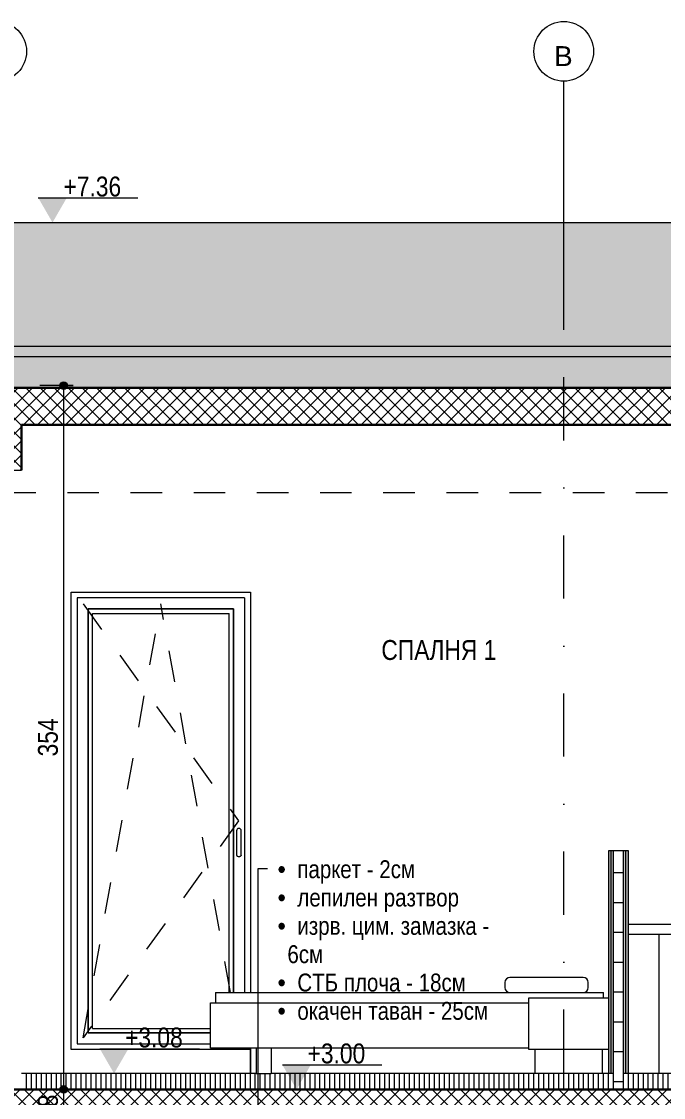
# Model space of a CAD drawing. Header units: centimetres. Extents: x -182 to 1407, y -199 to 837.
# Drawn here: x 462 to 784, y 296 to 837 of the extents above; entities that cross this region are included whole.
import ezdxf

# ---------------------------------------------------------------- set-up
doc = ezdxf.new("R2010")
doc.units = ezdxf.units.CM
doc.linetypes.add('Dash', pattern=[31.75, 15.875, -15.875])
doc.linetypes.add('Dash dot', pattern=[79.375, 31.75, -23.8125, 0, -23.8125])
for name, color, linetype, lineweight in [('A-ANNO-DIMS', 7, 'Continuous', 9), ('A-ANNO-DIMS-50', 7, 'Continuous', 9), ('A-ANNO-NOTE', 7, 'Continuous', 9), ('A-AREA-IDEN', 7, 'Continuous', 9), ('A-FLOR-FNSH', 7, 'Continuous', 9), ('A-FLOR-LEVL', 7, 'Continuous', 9), ('A-FLOR-MCUT', 7, 'Continuous', 9), ('A-FLOR-PATT', 7, 'Continuous', 9), ('A-GLAZ', 7, 'Continuous', 5), ('A-GLAZ-HDLN', 7, 'Dash', 5), ('A-ROOF', 7, 'Continuous', 9), ('A-ROOF-FNSH', 7, 'Continuous', 9), ('A-ROOF-PATT', 7, 'Continuous', 9), ('A-WALL', 7, 'Continuous', 9), ('A-WALL-FNSH', 7, 'Continuous', 9), ('A-WALL-PATT', 7, 'Continuous', 9), ('G-ANNO-DIMS', 7, 'Continuous', 9), ('G-ANNO-TEXT', 7, 'Continuous', 9), ('I-FURN', 7, 'Continuous', 9), ('S-BEAM', 7, 'Continuous', 9), ('S-COLS', 7, 'Continuous', 9), ('S-GRID', 7, 'Continuous', 9), ('S-GRID-IDEN', 7, 'Continuous', 9)]:
    doc.layers.add(name, color=color, linetype=linetype, lineweight=lineweight)
doc.styles.add('Arial', font='arial.ttf', dxfattribs={"height": 10})
doc.styles.add('Arial Narrow', font='ARIALN.TTF', dxfattribs={"height": 10})
doc.styles.add('Arial Narrow_1', font='ARIALN.TTF', dxfattribs={"height": 10})
doc.styles.add('Arial Narrow_2', font='ARIALN.TTF', dxfattribs={"height": 9})
doc.dimstyles.new('TEC_DIM', dxfattribs={"dimscale": 30.48, "dimtxt": 10.23431, "dimasz": 0.492126, "dimexe": 0.393701, "dimexo": 0.246063, "dimgap": 0, "dimtad": 1, "dimdec": 0, "dimzin": 0, "dimdsep": 46, "dimtxsty": 'Arial Narrow_1', "dimblk1": 'DOTSMALL', "dimblk2": 'DOTSMALL', "dimsah": 1, "dimcen": 0.09, "dimazin": 0, "dimtfac": 1, "dimtdec": 4, "dimtix": 1, "dimtmove": 0, "dimatfit": 3, "dimfxl": 1, "dimtvp": 1, "dimtolj": 1, "dimtzin": 0, "dimarcsym": 2})
pattern_1 = [(45, (670.496, 332.896), (-3.535534, 3.535534), []), (135, (670.496, 332.896), (-3.535534, -3.535534), [])]

# ---------------------------------------------------------------- blocks, each defined once
blk = doc.blocks.new('ЛЕГЛО - ДВОЙНО - 200x200cm-2336722-A-A')
at = {"layer": 'I-FURN', "color": 253, "true_color": 0xaaaaaa}
for p, q in [((704.52, 353.72), (704.52, 351.18)), ((743.89, 356.26), (707.06, 356.26)), ((746.43, 351.18), (746.43, 353.72)), ((559.13, 348.64), (559.13, 343.56)), ((559.13, 348.64), (561.67, 348.64)), ((561.67, 348.64), (751.51, 348.64)), ((751.51, 348.64), (754.05, 348.64)), ((754.05, 346), (754.05, 348.64)), ((556.59, 343.56), (716.59, 343.56)), ((556.59, 320.7), (556.59, 343.56)), ((716.59, 346), (756.59, 346)), ((716.59, 320), (716.59, 346)), ((756.59, 346), (756.59, 320)), ((716.59, 320.7), (556.59, 320.7)), ((579.45, 320.7), (579.45, 309.47)), ((587.07, 320.7), (587.07, 309.47)), ((756.59, 320), (716.59, 320)), ((719.59, 320), (719.59, 308)), ((753.59, 308), (753.59, 320)), ((579.45, 309.47), (579.45, 308)), ((587.07, 309.47), (587.07, 308)), ((579.45, 308), (587.07, 308)), ((753.59, 308), (719.59, 308))]:
    blk.add_line(p, q, dxfattribs=at)
for centre, start, end in [((707.06, 353.72), 90, 180), ((743.89, 353.72), 0, 90), ((707.06, 351.18), 180, 270), ((743.89, 351.18), 270, 0)]:
    blk.add_arc(centre, 2.54, start, end, dxfattribs=at)
blk = doc.blocks.new('SINGLE - OK - 90x230-2496157-A-A')
at = {"layer": 'A-GLAZ'}
for p, q in [((489.49, 547.1), (489.49, 322.9)), ((573.69, 547.1), (489.49, 547.1)), ((573.69, 547.1), (573.69, 348.64)), ((495.09, 541.5), (495.09, 328.5)), ((568.09, 541.5), (495.09, 541.5)), ((495.09, 328.5), (495.09, 541.5)), ((495.09, 541.5), (568.09, 541.5)), ((568.09, 348.64), (568.09, 541.5)), ((568.09, 541.5), (568.09, 348.64)), ((497.29, 330.7), (497.29, 539.3)), ((497.29, 539.3), (565.89, 539.3)), ((565.89, 348.64), (565.89, 539.3)), ((569.64, 430), (569.64, 417.83)), ((572.04, 417.83), (572.04, 430)), ((497.29, 330.7), (556.59, 330.7)), ((495.09, 328.5), (556.59, 328.5)), ((556.59, 328.5), (495.09, 328.5)), ((489.49, 322.9), (556.59, 322.9))]:
    blk.add_line(p, q, dxfattribs=at)
at = {"layer": 'A-GLAZ', "flags": 128}
for points in [[(569.64, 417.83), (569.66, 417.68), (569.73, 417.53), (569.84, 417.39), (569.99, 417.27), (570.17, 417.18), (570.38, 417.1), (570.6, 417.06), (570.84, 417.04), (571.07, 417.06), (571.3, 417.1), (571.5, 417.18), (571.68, 417.27), (571.83, 417.39), (571.94, 417.53), (572.01, 417.68), (572.04, 417.83)], [(569.73, 417.53), (569.66, 417.68), (569.64, 417.83)], [(572.04, 417.83), (572.01, 417.68), (571.94, 417.53)]]:
    blk.add_lwpolyline(points, dxfattribs=at)
at = {"layer": 'A-GLAZ'}
blk.add_arc((570.84, 430), 1.2, 0, 180, dxfattribs=at)
at = {"layer": 'A-GLAZ-HDLN'}
for p, q in [((492.49, 325.9), (531.59, 544.1)), ((492.49, 544.1), (570.69, 435)), ((566.61, 348.64), (531.59, 544.1)), ((570.69, 435), (492.49, 325.9))]:
    blk.add_line(p, q, dxfattribs=at)
blk = doc.blocks.new('ПРАВОЪГЪЛНА МАСА - 50x200-2336949-A-A')
at = {"layer": 'I-FURN', "color": 253, "true_color": 0xaaaaaa}
for p, q in [((766.59, 383), (816.59, 383)), ((766.59, 377.92), (766.59, 383)), ((816.59, 383), (816.59, 377.92)), ((816.59, 377.92), (766.59, 377.92)), ((781.83, 377.92), (781.83, 308)), ((788.18, 377.92), (788.18, 308)), ((795, 377.92), (795, 308)), ((801.35, 377.92), (801.35, 308)), ((795, 367.76), (788.18, 367.76)), ((788.18, 308), (781.83, 308)), ((801.35, 308), (795, 308))]:
    blk.add_line(p, q, dxfattribs=at)
blk = doc.blocks.new('Grid - TEC_GRID_CIRCLE-145857-A-A')
at = {"layer": 'S-GRID-IDEN'}
blk.add_circle((234.09, 821.81), 15, dxfattribs=at)
blk = doc.blocks.new('Spot Elevations - ELEVATION_PROJECT-150941-A-A')
at = {"layer": 'A-ANNO-NOTE'}
blk.add_hatch(color=256, dxfattribs=at).paths.add_polyline_path([(198.6, 685.85), (212.91, 685.85), (205.75, 673.46)])
blk.add_line((198.6, 685.85), (248.6, 685.85), dxfattribs=at)
blk = doc.blocks.new('DIMBLOCK53-A-A')
at = {"layer": 'A-ANNO-DIMS-50'}
h = blk.add_hatch(color=256, dxfattribs=at)
edge = h.paths.add_edge_path()
edge.add_arc((482.77, 300), 1.88, 0, 360)
h = blk.add_hatch(color=256, dxfattribs=at)
edge = h.paths.add_edge_path()
edge.add_arc((482.77, 282), 1.88, 0, 360)
for p, q in [((487.61, 300), (470.77, 300)), ((482.77, 282), (482.77, 300)), ((482.77, 300), (487.61, 300)), ((487.61, 282), (470.77, 282)), ((482.77, 282), (487.61, 282))]:
    blk.add_line(p, q, dxfattribs=at)
for centre in [(482.77, 300), (482.77, 282)]:
    blk.add_circle(centre, 1.88, dxfattribs=at)
at = {"layer": 'A-ANNO-DIMS-50', "color": 0, "insert": (469.84, 284.66), "char_height": 10, "width": 15.2053, "attachment_point": 1, "rotation": 90, "line_spacing_factor": 0.974696, "style": 'Arial Narrow_1'}
blk.add_mtext('18', dxfattribs=at)
blk = doc.blocks.new('_DotSmall')
at = {"color": 0, "linetype": 'ByBlock', "const_width": 0.5}
blk.add_lwpolyline([(-0.0625, 0, 1), (0.0625, 0, 1)], format="xyb", close=True, dxfattribs=at)
blk = doc.blocks.new('DIMBLOCK54-A-A')
at = {"layer": 'A-ANNO-DIMS-50'}
h = blk.add_hatch(color=256, dxfattribs=at)
edge = h.paths.add_edge_path()
edge.add_arc((482.77, 653.8), 1.88, 0, 360)
h = blk.add_hatch(color=256, dxfattribs=at)
edge = h.paths.add_edge_path()
edge.add_arc((482.77, 300), 1.88, 0, 360)
for p, q in [((487.61, 653.8), (470.77, 653.8)), ((482.77, 300), (482.77, 653.8)), ((482.77, 653.8), (487.61, 653.8)), ((487.61, 300), (470.77, 300)), ((482.77, 300), (487.61, 300))]:
    blk.add_line(p, q, dxfattribs=at)
for centre in [(482.77, 653.8), (482.77, 300)]:
    blk.add_circle(centre, 1.88, dxfattribs=at)
at = {"layer": 'A-ANNO-DIMS-50', "color": 0, "insert": (469.84, 467.4), "char_height": 10, "width": 22.8079, "attachment_point": 1, "rotation": 90, "line_spacing_factor": 0.974696, "style": 'Arial Narrow_1'}
blk.add_mtext('354', dxfattribs=at)

msp = doc.modelspace()

# ---------------------------------------------------------------- hatches: boundary and pattern name
at = {"layer": 'A-FLOR-PATT', "true_color": 0x787878}
h = msp.add_hatch(dxfattribs=at)
h.set_pattern_fill('FP2_18', color=8, angle=-90, style=0, pattern_type=2)
h.set_pattern_definition([(270, (729.087, 308), (2.5, 2e-16), [])])
h.paths.add_polyline_path([(461.59, 300), (759.09, 300), (759.09, 308), (461.59, 308), (461.59, 306.97)])
h.paths.add_polyline_path([(1159.83, 300), (1181.59, 300), (1181.59, 308), (913.59, 308), (913.59, 300), (1147.45, 300)])
h.paths.add_polyline_path([(901.59, 300), (901.59, 308), (764.09, 308), (764.09, 300), (813.18, 300)])
at = {"layer": 'A-FLOR-PATT'}
h = msp.add_hatch(dxfattribs=at)
h.set_pattern_fill('FP2_26', color=256, style=0, pattern_type=2)
h.set_pattern_definition(pattern_1)
h.paths.add_polyline_path([(221.59, 282), (1206.59, 282), (1206.59, 300), (221.59, 300), (221.59, 299.48)])
at = {"layer": 'A-ROOF-PATT', "true_color": 0x8b8b8b}
h = msp.add_hatch(dxfattribs=at)
h.set_pattern_fill('FP2_16', color=252, style=0, pattern_type=2)
h.set_pattern_definition([(0, (16.51, 538.308), (16.51, 8.207), [0.8382, -15.672]), (90, (0, 538.308), (-16.51, 8.207), [8.207, 0]), (90, (1.27, 538.308), (-16.51, 8.207), [8.207, 0])])
h.paths.add_polyline_path([(590.33, 673.46), (1256.59, 673.46), (1256.59, 735.77), (171.59, 735.77), (171.59, 673.46), (565.57, 673.46)])
at = {"layer": 'A-ROOF-PATT', "true_color": 0xc0c0c0}
msp.add_hatch(color=9, dxfattribs=at).paths.add_polyline_path([(1256.59, 668.27), (1256.59, 673.46), (171.59, 673.46), (171.59, 668.27), (1209.35, 668.27)])
at = {"layer": 'A-ROOF-PATT', "true_color": 0xffff80}
msp.add_hatch(color=51, dxfattribs=at).paths.add_polyline_path([(186.59, 652.7), (1251.59, 652.7), (1251.59, 668.27), (176.59, 668.27), (176.59, 652.7)])
at = {"layer": 'A-ROOF-PATT'}
h = msp.add_hatch(dxfattribs=at)
h.set_pattern_fill('FP2_26', color=256, style=0, pattern_type=2)
h.set_pattern_definition(pattern_1)
h.paths.add_polyline_path([(615.09, 634.03), (1241.59, 634.03), (1241.59, 652.7), (186.59, 652.7), (186.59, 634.03), (590.33, 634.03)])
at = {"layer": 'A-WALL-PATT', "lineweight": 5, "true_color": 0xffff80}
for points in [[(757.84, 308), (757.84, 420), (756.59, 420), (756.59, 308)], [(759.09, 308), (759.09, 420), (757.84, 420), (757.84, 308)], [(765.34, 308), (765.34, 420), (764.09, 420), (764.09, 308)]]:
    msp.add_hatch(color=51, dxfattribs=at).paths.add_polyline_path(points)
at = {"layer": 'A-WALL-PATT'}
h = msp.add_hatch(dxfattribs=at)
h.set_pattern_fill('FP2_29', color=256, angle=270, style=0, pattern_type=2)
h.set_pattern_definition([(180, (766.587, 364), (-3e-14, -15), [])])
h.paths.add_polyline_path([(764.09, 300), (764.09, 420), (759.09, 420), (759.09, 300), (763.66, 300)])
at = {"layer": 'A-WALL-PATT', "true_color": 0xffff80}
msp.add_hatch(color=51, dxfattribs=at).paths.add_polyline_path([(766.59, 308), (766.59, 420), (765.34, 420), (765.34, 308)])
at = {"layer": 'S-BEAM'}
h = msp.add_hatch(dxfattribs=at)
h.set_pattern_fill('FP2_26', color=256, style=0, pattern_type=2)
h.set_pattern_definition(pattern_1)
h.paths.add_polyline_path([(441.77, 611.2), (461.59, 611.2), (461.59, 634.03), (436.59, 634.03), (436.59, 611.2)])

# ---------------------------------------------------------------- linework, layer by layer
at = {"layer": 'A-FLOR-FNSH'}
for p, q in [((579.45, 308), (461.59, 308)), ((719.59, 308), (587.07, 308)), ((756.59, 308), (753.59, 308)), ((781.83, 308), (766.59, 308))]:
    msp.add_line(p, q, dxfattribs=at)
at = {"layer": 'A-FLOR-FNSH', "lineweight": 30}
msp.add_line((1206.59, 300), (233.59, 300), dxfattribs=at)
at = {"layer": 'A-FLOR-LEVL', "linetype": 'Dash'}
for p, q in [((-182.13, 600), (1318.44, 600)), ((-182.13, 300), (1318.44, 300))]:
    msp.add_line(p, q, dxfattribs=at)
at = {"layer": 'A-FLOR-MCUT'}
for p, q in [((759.09, 308), (756.59, 308)), ((766.59, 308), (764.09, 308))]:
    msp.add_line(p, q, dxfattribs=at)
at = {"layer": 'A-ROOF'}
for p, q in [((171.59, 735.77), (1256.59, 735.77)), ((1251.59, 668.27), (176.59, 668.27))]:
    msp.add_line(p, q, dxfattribs=at)
at = {"layer": 'A-ROOF', "lineweight": 30}
for p, q in [((1241.59, 652.7), (186.59, 652.7)), ((461.59, 634.03), (901.59, 634.03))]:
    msp.add_line(p, q, dxfattribs=at)
at = {"layer": 'A-ROOF-FNSH'}
msp.add_line((1256.59, 673.46), (171.59, 673.46), dxfattribs=at)
at = {"layer": 'A-WALL'}
for p, q in [((486.59, 320), (486.59, 550)), ((486.59, 550), (576.59, 550)), ((757.84, 308), (757.84, 420)), ((764.09, 420), (759.09, 420)), ((759.09, 300), (759.09, 420)), ((764.09, 300), (764.09, 420)), ((765.34, 308), (765.34, 420)), ((576.59, 320), (486.59, 320)), ((576.59, 308), (576.59, 320))]:
    msp.add_line(p, q, dxfattribs=at)
at = {"layer": 'A-WALL-FNSH'}
for p, q in [((756.59, 420), (756.59, 346)), ((759.09, 420), (756.59, 420)), ((766.59, 420), (764.09, 420)), ((766.59, 383), (766.59, 420)), ((766.59, 308), (766.59, 377.92)), ((756.59, 320), (756.59, 308))]:
    msp.add_line(p, q, dxfattribs=at)
at = {"layer": 'G-ANNO-TEXT'}
for p, q in [((580.44, 411.05), (585.21, 411.05)), ((580.44, 291.9), (580.44, 411.05))]:
    msp.add_line(p, q, dxfattribs=at)
at = {"layer": 'S-BEAM', "lineweight": 30}
msp.add_line((461.59, 611.2), (461.59, 634.03), dxfattribs=at)
at = {"layer": 'S-BEAM'}
msp.add_line((436.59, 611.2), (461.59, 611.2), dxfattribs=at)
at = {"layer": 'S-COLS'}
for p, q in [((576.59, 550), (576.59, 348.64)), ((576.59, 320.7), (576.59, 320)), ((576.59, 320), (576.59, 308))]:
    msp.add_line(p, q, dxfattribs=at)
at = {"layer": 'S-GRID', "color": 1, "lineweight": 18, "true_color": 0xff0000}
msp.add_line((734.09, 681.81), (734.09, 806.81), dxfattribs=at)
at = {"layer": 'S-GRID', "color": 1, "linetype": 'Dash dot', "lineweight": 18, "true_color": 0xff0000}
msp.add_line((734.09, -89.03), (734.09, 681.81), dxfattribs=at)

# ---------------------------------------------------------------- block references
at = {"layer": 'A-GLAZ'}
msp.add_blockref('SINGLE - OK - 90x230-2496157-A-A', (0, 0), dxfattribs=at)
at = {"layer": 'G-ANNO-DIMS'}
for p in [(271.41, 62.31), (302.35, -365.46), (394.07, -373.46)]:
    msp.add_blockref('Spot Elevations - ELEVATION_PROJECT-150941-A-A', p, dxfattribs=at)
at = {"layer": 'I-FURN', "color": 253, "true_color": 0xaaaaaa}
for name in ['ПРАВОЪГЪЛНА МАСА - 50x200-2336949-A-A', 'ЛЕГЛО - ДВОЙНО - 200x200cm-2336722-A-A']:
    msp.add_blockref(name, (0, 0), dxfattribs=at)
at = {"layer": 'S-GRID-IDEN'}
for p in [(215, 0), (500, 0)]:
    msp.add_blockref('Grid - TEC_GRID_CIRCLE-145857-A-A', p, dxfattribs=at)

# ---------------------------------------------------------------- texts
at = {"layer": 'A-AREA-IDEN', "insert": (671.31, 515.75), "char_height": 10, "width": 58.9, "attachment_point": 8, "line_spacing_factor": 0.949189, "style": 'Arial Narrow'}
msp.add_mtext('\\pt63.5,127,190.5,254,317.5,381,444.5,508,571.5,635,698.5,762,825.5,889,952.5,1016,1079.5,1143,1206.5,1270,1333.5,1397,1460.5,1524,1587.5,1651,1714.5,1778,1841.5,1905,1968.5,2032;СПАЛНЯ 1', dxfattribs=at)
at = {"layer": 'G-ANNO-DIMS', "char_height": 10, "width": 34.7536, "attachment_point": 1, "line_spacing_factor": 0.974696, "style": 'Arial Narrow_1'}
for s, insert in [('+7.36', (482.68, 758.86)), ('+3.08', (513.62, 331.09)), ('+3.00', (605.34, 323.09))]:
    msp.add_mtext(s, dxfattribs=dict(at, insert=insert))
at = {"layer": 'G-ANNO-TEXT', "insert": (590.21, 415.2), "char_height": 9, "width": 123.927, "attachment_point": 1, "line_spacing_factor": 0.949189, "style": 'Arial Narrow_2'}
msp.add_mtext('\\pi-5.00004,l5.00004,t9.99999,15.00003,19.99998,25.00002,29.99997,35.00001,39.99996,45,50.00004,54.99999,60.00003,64.99998,70.00002,74.99997,80.00001,84.99996,90,95.00004,99.99999,105.00003,109.99998,115.00002,119.99997,125.00001,129.99996,135,140.00004,144.99999,150.00003,154.99998,160.00002;{\\fSymbol|b0|i0|c2|p18;·^I}паркет - 2см\\P{\\fSymbol|b0|i0|c2|p18;·^I}лепилен разтвор \\P{\\fSymbol|b0|i0|c2|p18;·^I}изрв. цим. замазка - \\P\\pi0,t5.00004,9.99999,15.00003,19.99998,25.00002,29.99997,35.00001,39.99996,45,50.00004,54.99999,60.00003,64.99998,70.00002,74.99997,80.00001,84.99996,90,95.00004,99.99999,105.00003,109.99998,115.00002,119.99997,125.00001,129.99996,135,140.00004,144.99999,150.00003,154.99998,160.00002;6см \\P\\pi-5.00004,t9.99999,15.00003,19.99998,25.00002,29.99997,35.00001,39.99996,45,50.00004,54.99999,60.00003,64.99998,70.00002,74.99997,80.00001,84.99996,90,95.00004,99.99999,105.00003,109.99998,115.00002,119.99997,125.00001,129.99996,135,140.00004,144.99999,150.00003,154.99998,160.00002;{\\fSymbol|b0|i0|c2|p18;·^I}СТБ плоча - 18см\\P{\\fSymbol|b0|i0|c2|p18;·^I}окачен таван - 25см', dxfattribs=at)
at = {"layer": 'S-GRID-IDEN', "insert": (733.91, 819.42), "char_height": 10, "width": 9.9, "attachment_point": 5, "line_spacing_factor": 0.936439, "style": 'Arial'}
msp.add_mtext('\\pt50,100,150,200,250,300,350,400,450,500,550,600,650,700,750,800,850,900,950,1000,1050,1100,1150,1200,1250,1300,1350,1400,1450,1500,1550,1600;В', dxfattribs=at)

# ---------------------------------------------------------------- dimensions: what is measured, and where the dimension line sits
at = {"layer": 'A-ANNO-DIMS'}
for base, p1, p2, override, picture, middle in [((482.77, 653.8), (480.11, 300), (480.11, 653.8), {"dimpost": '<>', "dimfxl": 353.797684}, 'DIMBLOCK54-A-A', (477.66, 476.9)), ((482.77, 300), (480.11, 282), (480.11, 300), {"dimpost": '<>', "dimfxl": 18}, 'DIMBLOCK53-A-A', (477.66, 291))]:
    dim = msp.add_linear_dim(base=base, p1=p1, p2=p2, angle=90, dimstyle='TEC_DIM', override=override, dxfattribs=at)
    dim.commit()
    dim.dimension.update_dxf_attribs({"geometry": picture, "text_midpoint": middle})

doc.saveas('drawing.dxf')
